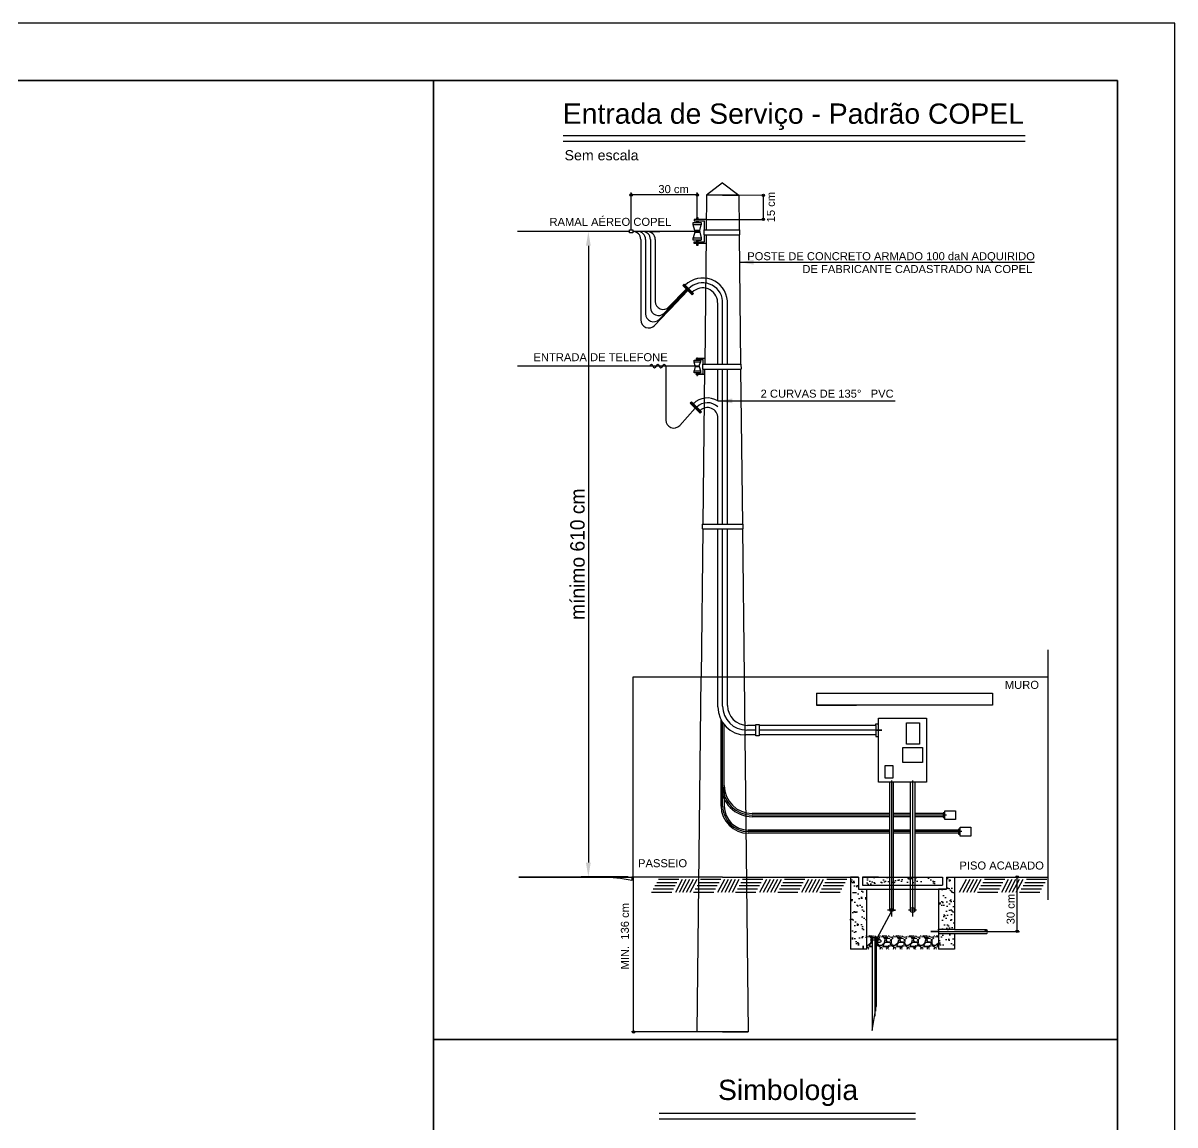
# Model space of a CAD drawing. Header units: millimetres. Extents: x 0 to 594, y 0 to 420.
# Drawn here: x 393.7 to 594, y 228.4 to 420 of the extents above; entities that cross this region are included whole.
import ezdxf
from ezdxf.enums import TextEntityAlignment as Align

# ---------------------------------------------------------------- set-up
doc = ezdxf.new("R2010")
doc.units = ezdxf.units.MM
doc.layers.add('linha 1', color=2, linetype='Continuous')
doc.layers.add('linha 2', color=7, linetype='Continuous')
doc.styles.add('style1', font='ARIAL.TTF')
doc.dimstyles.new('ISO-25', dxfattribs={"dimtxt": 2.5, "dimasz": 2.5, "dimexe": 1.25, "dimexo": 0.625, "dimtad": 1, "dimtxsty": 'Standard', "dimcen": 2.5, "dimadec": 0, "dimazin": 0, "dimtfac": 1, "dimtmove": 0, "dimatfit": 3, "dimfxl": 1, "dimarcsym": 0})

# ---------------------------------------------------------------- blocks, each defined once
blk = doc.blocks.new('*D1')
at = {"layer": 'Defpoints', "color": 0, "transparency": 16777216}
for p in [(499.18, 383.76), (492.02, 271.49), (499.55, 271.49)]:
    blk.add_point(p, dxfattribs=at)
at = {"layer": 'linha 2', "color": 0, "lineweight": -2, "transparency": 16777216}
for p, q in [((498.56, 383.76), (490.77, 383.76)), ((492.02, 381.26), (492.02, 273.99)), ((498.92, 271.49), (490.77, 271.49))]:
    blk.add_line(p, q, dxfattribs=at)
at = {"layer": 'linha 2', "color": 0, "transparency": 16777216}
for points in [[(491.6, 381.26), (492.43, 381.26), (492.02, 383.76)], [(491.6, 273.99), (492.43, 273.99), (492.02, 271.49)]]:
    blk.add_solid(points, dxfattribs=at)
at = {"layer": 'linha 2', "color": 0, "lineweight": -3, "transparency": 16777216, "insert": (490.14, 327.62), "char_height": 2.5, "attachment_point": 5, "rotation": 90}
blk.add_mtext('mínimo 610 cm', dxfattribs=at)

msp = doc.modelspace()

# ---------------------------------------------------------------- hatches: boundary and pattern name
at = {"layer": 'linha 1'}
for points in [[(508.652, 374.607), (508.416, 374.37), (510.045, 372.727), (510.288, 372.97)], [(510.271, 353.777), (509.976, 354.073), (509.739, 353.865), (511.455, 352.135), (511.685, 352.364), (511.452, 352.597)]]:
    msp.add_hatch(color=256, dxfattribs=at).paths.add_polyline_path(points)
h = msp.add_hatch(dxfattribs=at)
h.set_pattern_fill('AR-SAND', color=256, scale=0.069579, style=0)
h.set_pattern_definition([(37.5, (552.876, 262.3693), (-0.1113, 3.4053), [0, -2.6863, 0, -3.00443, 0, -2.87188]), (7.5, (552.876, 262.3693), (3.1277, 4.9876), [0, -1.4492, 0, -2.4212, 0, -0.92784]), (327.5, (550.702, 262.3693), (5.50365, 0.01), [0, -0.88365, 0, -3.18116, 0, -4.15318]), (317.5, (550.702, 262.3693), (5.3128, 1.5511), [0, -0.44183, 0, -2.0854, 0, -2.38587])])
h.paths.add_polyline_path([(555.659, 262.369), (555.659, 271.486), (554.267, 271.486), (554.267, 269.399), (552.876, 269.399), (552.876, 262.369)])
at = {"layer": 'linha 1', "lineweight": -3}
h = msp.add_hatch(dxfattribs=at)
h.set_pattern_fill('GRAVEL', color=256, scale=0.092772, style=0)
h.set_pattern_definition([(228.0128, (1295.65921, 169.55515), (-18.851311997, -21.207734036), [0.317022, -31.385274]), (184.9697, (1295.44714, 169.31951), (28.276989712, 2.356395368), [0.5440204, -53.85793]), (132.5104, (1294.90516, 169.27238), (23.564102828, -25.920557291), [0.383596, -37.9759914]), (267.2737, (1293.98616, 168.68328), (2.356401765, 47.128224783), [0.495408, -49.045283]), (292.8337, (1293.9626, 168.18843), (-11.782093437, 28.276960047), [0.4857864, -48.0928845]), (357.2737, (1294.15111, 167.74072), (-47.128224783, 2.356401765), [0.495408, -49.045283]), (37.6942, (1294.64596, 167.71715), (-30.63337532, -23.564098968), [0.655151, -64.859869]), (72.2553, (1295.16437, 168.11774), (16.494916977, 51.841078978), [0.61853, -61.23452]), (121.4296, (1295.35288, 168.70684), (-18.851300836, 30.633319934), [0.497085, -49.211438]), (175.2364, (1295.09368, 169.131), (25.92051161, -2.356389883), [0.567499, -27.807424]), (222.3974, (1294.52814, 169.17813), (-28.27694482, -25.9204982496), [0.7339, -72.65616]), (138.8141, (1296.319, 168.65972), (-16.494873475, 14.138450236), [0.2504894, -24.798546]), (171.4692, (1296.1305, 168.82466), (30.633309205, -4.71283587), [0.476554, -47.1788935]), (225, (1295.6592, 168.8954), (-5e-16, -2.3564104), [0.333246, -2.999221]), (203.1986, (1295.49427, 169.17813), (11.78209972, 4.71284466), [0.179459, -17.766419]), (291.8014, (1295.3293, 169.10743), (-2.35641365, 7.06924055), [0.253793, -12.435918]), (30.9638, (1295.42357, 168.8718), (7.06922853, 4.71282767), [0.412205, -13.327922]), (161.5651, (1295.777, 169.0839), (4.71282615, -2.3564085), [0.298065, -7.153566]), (16.3895, (1293.9626, 169.10743), (23.564132975, 7.069221288), [0.417556, -41.338146]), (70.3462, (1294.36319, 169.22525), (-9.425621725, -25.920495316), [0.3503066, -34.6802616]), (293.1986, (1295.77703, 169.55515), (-4.71284466, 11.78209972), [0.358917, -17.5869974]), (343.6105, (1295.91842, 169.22525), (-23.564132975, 7.069221288), [0.417556, -41.338146]), (339.444, (1293.9626, 167.64646), (-11.78207461, 4.71281828), [0.4026635, -19.7304974]), (294.7751, (1294.33962, 167.50507), (-11.78203253, 25.920519936), [0.337386, -33.401305]), (66.8014, (1295.8006, 167.19874), (4.71284466, 11.78209972), [0.358917, -17.5869974]), (17.354, (1295.94198, 167.52864), (-30.63335762, -9.425633773), [0.395008, -39.1056776]), (69.444, (1294.64596, 167.19874), (-4.71281828, -11.78207461), [0.201332, -19.931906]), (101.3099, (1295.6592, 167.19874), (-2.35640037, 9.4256178), [0.120154, -11.895242]), (165.9638, (1295.63565, 167.31656), (7.06924096, -2.3564079), [0.4857864, -9.229945]), (186.009, (1295.16437, 167.43438), (23.564085226, 2.356406495), [0.4501925, -44.569028]), (303.6901, (1295.4236, 168.6597), (-2.3564128, 4.71281945), [0.3398466, -8.156321]), (353.1572, (1295.61209, 168.37695), (40.059020522, -4.712845102), [0.5933306, -58.739599]), (60.9454, (1296.2012, 168.30625), (-9.425626064, -16.49484466), [0.2426065, -24.018147]), (90, (1296.319, 168.5183), (-2.356412, 2.356412), [0.141385, -2.215027]), (120.2564, (1295.11724, 167.50507), (9.425628013, -16.494875663), [0.327362, -32.408922]), (48.0128, (1294.95229, 167.78784), (18.851311997, 21.207734036), [0.6340446, -31.068272]), (0, (1295.3764, 168.2591), (2.356412, 2.356412), [0.612667, -1.743745]), (325.3048, (1295.98911, 168.25913), (-23.564079146, 16.49488555), [0.372582, -36.885548]), (254.0546, (1296.29545, 168.04705), (-2.35641801, -9.42567044), [0.343098, -16.811886]), (207.646, (1296.20119, 167.71715), (-44.771812225, -23.564134794), [0.558623, -55.3037835]), (175.4261, (1295.70634, 167.45795), (-30.633363022, 2.356400597), [0.5909853, -58.5074834]), (175.4261, (1295.70634, 167.45795), (-30.633363022, 2.356400597), [0.5909853, -58.5074834])])
h.paths.add_polyline_path([(552.876, 261.307), (542.479, 261.307), (542.223, 260.832, 0.1462336), (542.15, 260.586), (542.562, 260.586, -0.0194821), (542.597, 260.586), (542.078, 260.586), (542.078, 258.926), (552.876, 258.926)])
h.paths.add_polyline_path([(541.382, 260.906), (542.078, 260.906), (542.078, 260.586), (542.15, 260.586, -0.1462336), (542.223, 260.832), (542.479, 261.307), (540.352, 261.307), (540.352, 258.926), (541.382, 258.926)])
at = {"layer": 'linha 2'}
h = msp.add_hatch(color=256, dxfattribs=at)
h.paths.add_polyline_path([(499.462, 390.315, 0.4142136), (499.253, 390.106, 0.4142136), (499.462, 389.897)])
h.paths.add_polyline_path([(499.671, 390.106), (499.462, 390.106), (499.462, 389.897, 0.4142136)])
h.paths.add_polyline_path([(499.462, 390.315), (499.462, 390.106), (499.671, 390.106, 0.4142136)])
h.paths.add_polyline_path([(510.957, 390.106), (510.748, 390.106, 0.4142136), (510.957, 389.897)])
h.paths.add_polyline_path([(510.957, 390.315, 0.4142136), (510.748, 390.106), (510.957, 390.106)])
h.paths.add_polyline_path([(511.165, 390.106, 0.4142136), (510.957, 390.315), (510.957, 390.106), (510.957, 389.897, 0.4142136)])
h = msp.add_hatch(color=256, dxfattribs=at)
h.paths.add_polyline_path([(522.23, 390.027), (522.439, 390.026), (522.439, 389.817, 0.4142136), (522.647, 390.026, 0.9973892)])
h.paths.add_polyline_path([(522.439, 390.026), (522.23, 390.027, 0.4157458), (522.439, 389.817)])
h.paths.add_polyline_path([(522.439, 386.059, 0.4142136), (522.23, 385.85), (522.439, 385.85)], flags=17)
h.paths.add_polyline_path([(522.647, 385.85, 0.4142136), (522.439, 386.059), (522.439, 385.85), (522.23, 385.85, 1)])
h = msp.add_hatch(dxfattribs=at)
h.set_pattern_fill('AR-SAND', color=256, scale=0.139158, style=0)
h.set_pattern_definition([(37.5, (432.7074, 233.1534), (-0.22266, 6.81059), [0, -5.37262, 0, -6.00885, 0, -5.74375]), (7.5, (432.707, 233.153), (6.2555, 9.9752), [0, -2.89839, 0, -4.84243, 0, -1.85567]), (327.5, (428.36, 233.1534), (11.0073, 0.02), [0, -1.7673, 0, -6.36231, 0, -8.30635]), (317.5, (428.36, 233.153), (10.6255, 3.10224), [0, -0.88365, 0, -4.17085, 0, -4.77173])])
h.paths.add_polyline_path([(540.352, 269.399), (538.96, 269.399), (538.96, 271.486), (537.569, 271.486), (537.569, 258.926), (540.352, 258.926)])
h.paths.add_polyline_path([(555.659, 271.486), (554.267, 271.486), (554.267, 269.399), (552.876, 269.399), (552.876, 258.926), (555.659, 258.926)])
h.paths.add_polyline_path([(553.572, 271.486), (539.656, 271.486), (539.656, 270.094), (553.572, 270.094)])
h = msp.add_hatch(dxfattribs=at)
h.set_pattern_fill('AR-SAND', color=256, scale=0.03479, style=0)
h.set_pattern_definition([(37.5, (432.7074, 233.1534), (-0.055664, 1.702646), [0, -1.343155, 0, -1.502213, 0, -1.435939]), (7.5, (432.7074, 233.1534), (1.56387, 2.493802), [0, -0.724597, 0, -1.210607, 0, -0.463919]), (327.5, (431.6205, 233.1534), (2.751827, 0.005), [0, -0.441827, 0, -1.590578, 0, -2.076588]), (317.5, (431.6205, 233.1534), (2.65638, 0.77556), [0, -0.220914, 0, -1.042712, 0, -1.192934])])
h.paths.add_polyline_path([(555.659, 262.369), (552.876, 262.369), (552.876, 262.021), (555.659, 262.021)])
h.paths.add_polyline_path([(555.659, 262.021), (552.876, 262.021), (552.876, 261.674), (555.659, 261.674)], flags=17)
h.paths.add_polyline_path([(555.659, 271.486), (554.267, 271.486), (554.267, 269.399), (552.876, 269.399), (552.876, 262.369), (555.659, 262.369)])
h.paths.add_polyline_path([(540.352, 269.399), (538.96, 269.399), (538.96, 271.486), (537.569, 271.486), (537.569, 258.926), (540.352, 258.926)])
h.paths.add_polyline_path([(555.659, 271.486), (554.267, 271.486), (554.267, 269.399), (552.876, 269.399), (552.876, 258.926), (555.659, 258.926)])
h.paths.add_polyline_path([(553.572, 271.486), (539.656, 271.486), (539.656, 270.094), (553.572, 270.094)])
h = msp.add_hatch(dxfattribs=at)
h.set_pattern_fill('AR-SAND', color=256, scale=0.03479, style=0)
h.set_pattern_definition([(37.5, (552.8759, 262.3693), (-0.05566, 1.70265), [0, -1.34315, 0, -1.50221, 0, -1.43594]), (7.5, (552.876, 262.3693), (1.56387, 2.4938), [0, -0.7246, 0, -1.2106, 0, -0.46392]), (327.5, (551.789, 262.3693), (2.75183, 0.005), [0, -0.44183, 0, -1.59058, 0, -2.07659]), (317.5, (551.789, 262.3693), (2.6564, 0.77556), [0, -0.22091, 0, -1.04271, 0, -1.19293])])
h.paths.add_polyline_path([(555.659, 271.486), (554.267, 271.486), (554.267, 269.399), (552.876, 269.399), (552.876, 262.369), (555.659, 262.369)])
h = msp.add_hatch(color=256, dxfattribs=at)
h.paths.add_polyline_path([(566.782, 262.026), (566.573, 262.026), (566.365, 262.026, 1)])
h.paths.add_polyline_path([(566.573, 262.235, 0.4142136), (566.365, 262.026), (566.573, 262.026)])
h.paths.add_polyline_path([(566.573, 262.235), (566.573, 262.026), (566.782, 262.026, 0.4142136)])
h.paths.add_polyline_path([(566.365, 271.486), (566.782, 271.486, 1)])
h.paths.add_polyline_path([(566.782, 271.486), (566.573, 271.486), (566.573, 271.277, 0.4142136)])
h.paths.add_polyline_path([(566.573, 271.486), (566.365, 271.486, 0.4142136), (566.573, 271.277)])
h = msp.add_hatch(color=256, dxfattribs=at)
h.paths.add_polyline_path([(500.088, 244.54), (499.879, 244.54), (499.879, 244.749, 0.4142136), (499.67, 244.54, 1)])
h.paths.add_polyline_path([(499.879, 244.749), (499.879, 244.54), (500.088, 244.54, 0.4142136)], flags=17)

# ---------------------------------------------------------------- linework, layer by layer
for p, q in [((594, 420), (0, 420)), ((594, 0), (594, 420)), ((487.666, 399.448), (567.948, 399.448)), ((504.343, 229.426), (548.875, 229.426))]:
    msp.add_line(p, q)
at = {"color": 4}
for p, q in [((584, 410), (25, 410)), ((584, 10), (584, 410)), ((487.666, 400.448), (567.948, 400.448)), ((504.343, 230.426), (548.875, 230.426))]:
    msp.add_line(p, q, dxfattribs=at)
for points in [[(25, 410), (465.086, 410), (465.086, 163.683), (25, 163.683)], [(465.086, 410), (584, 410), (584, 243.205), (465.086, 243.205)], [(465.086, 243.205), (584, 243.205), (584, 90.351), (465.086, 90.351)]]:
    msp.add_lwpolyline(points, close=True)
at = {"layer": 'linha 1'}
for p, q in [((515.366, 392.223), (512.583, 390.048)), ((515.366, 392.223), (518.15, 390.048)), ((512.583, 390.048), (512.514, 384.023)), ((518.15, 390.048), (512.583, 390.048)), ((515.366, 390.048), (518.15, 390.048)), ((518.15, 390.048), (518.219, 384.023)), ((510.261, 384.876), (510.261, 385.294)), ((510.261, 385.294), (511.096, 385.294)), ((511.652, 384.876), (510.261, 384.876)), ((510.539, 383.902), (510.261, 384.876)), ((511.096, 385.85), (510.4, 385.85)), ((510.4, 385.85), (510.4, 385.572)), ((510.4, 385.572), (511.096, 385.572)), ((511.096, 386.129), (510.817, 386.129)), ((510.817, 386.129), (510.817, 385.85)), ((510.817, 385.572), (510.817, 385.294)), ((511.096, 385.85), (511.096, 386.129)), ((512.487, 385.85), (511.096, 385.85)), ((511.096, 385.572), (512.209, 385.572)), ((511.096, 385.572), (511.096, 385.294)), ((511.096, 385.294), (511.096, 385.572)), ((511.096, 385.294), (511.652, 385.294)), ((511.374, 383.902), (511.652, 384.876)), ((511.652, 385.294), (511.652, 384.876)), ((512.209, 384.023), (512.209, 385.572)), ((512.487, 385.85), (512.519, 385.85)), ((485.579, 383.763), (479.703, 383.763)), ((499.184, 383.763), (485.579, 383.763)), ((499.184, 383.763), (498.388, 383.763)), ((499.184, 383.485), (499.184, 384.041)), ((499.184, 384.041), (499.74, 384.041)), ((499.74, 383.485), (499.184, 383.485)), ((499.74, 384.041), (499.74, 383.485)), ((500.575, 383.763), (499.74, 383.763)), ((502.245, 383.763), (499.74, 383.763)), ((499.74, 383.763), (499.74, 383.485)), ((501.967, 383.763), (501.132, 383.763)), ((509.36, 383.763), (501.736, 383.763)), ((502.802, 383.763), (501.967, 383.763)), ((502.802, 383.763), (503.637, 383.763)), ((503.637, 383.763), (504.472, 383.763)), ((511.096, 383.763), (509.36, 383.763)), ((510.539, 383.624), (510.261, 382.65)), ((510.261, 382.232), (510.261, 382.65)), ((510.261, 382.65), (511.652, 382.65)), ((511.374, 383.902), (510.539, 383.902)), ((510.539, 383.902), (510.539, 383.624)), ((510.539, 383.624), (511.374, 383.624)), ((511.096, 383.763), (511.374, 383.763)), ((511.374, 383.624), (511.374, 383.902)), ((511.374, 383.763), (511.374, 383.624)), ((511.374, 383.624), (511.652, 382.65)), ((511.652, 382.65), (511.652, 382.232)), ((512.124, 384.023), (518.303, 384.023)), ((512.124, 383.188), (512.124, 384.023)), ((512.124, 383.188), (518.313, 383.188)), ((512.209, 381.954), (512.209, 383.188)), ((512.504, 383.188), (512.246, 360.648)), ((518.228, 383.188), (518.487, 360.648)), ((518.303, 384.023), (518.313, 383.188)), ((501.132, 382.371), (501.132, 368.367)), ((501.967, 382.371), (501.967, 369.443)), ((502.802, 382.371), (502.802, 374.003)), ((503.637, 382.371), (503.637, 371.594)), ((511.652, 382.232), (510.261, 382.232)), ((510.4, 381.676), (510.4, 381.954)), ((510.4, 381.954), (511.096, 381.954)), ((511.096, 381.676), (510.4, 381.676)), ((510.817, 382.232), (510.817, 381.954)), ((510.817, 381.676), (510.817, 381.397)), ((510.817, 381.676), (510.817, 381.397)), ((510.817, 381.397), (511.096, 381.397)), ((511.096, 381.954), (511.096, 382.232)), ((511.096, 381.954), (511.096, 382.232)), ((511.096, 382.232), (511.652, 382.232)), ((511.096, 381.954), (512.209, 381.954)), ((512.455, 381.676), (511.096, 381.676)), ((511.096, 381.397), (511.096, 381.676)), ((508.652, 374.607), (508.416, 374.37)), ((510.288, 372.97), (508.652, 374.607)), ((502.802, 374.003), (502.802, 370.519)), ((509.308, 373.457), (503.53, 367.406)), ((509.208, 373.553), (504.365, 368.482)), ((509.107, 373.649), (505.2, 369.558)), ((509.006, 373.745), (506.035, 370.633)), ((509.308, 373.457), (506.254, 370.258)), ((510.045, 372.727), (508.416, 374.37)), ((510.288, 372.97), (510.045, 372.727)), ((514.531, 371.033), (514.472, 371.696)), ((514.531, 360.648), (514.531, 371.033)), ((515.366, 360.648), (515.366, 371.664)), ((516.201, 360.648), (516.201, 371.664)), ((510.389, 361.022), (510.389, 361.37)), ((510.389, 361.37), (511.015, 361.37)), ((511.502, 361.022), (510.389, 361.022)), ((510.598, 360.396), (510.389, 361.022)), ((512.128, 361.649), (510.737, 361.649)), ((510.737, 361.649), (510.737, 361.509)), ((510.737, 361.649), (510.876, 361.649)), ((510.737, 361.509), (511.989, 361.509)), ((510.876, 361.649), (510.876, 361.788)), ((510.876, 361.788), (511.015, 361.788)), ((510.876, 361.509), (510.876, 361.37)), ((511.015, 361.788), (511.015, 361.649)), ((511.015, 361.509), (511.015, 361.37)), ((511.015, 361.509), (511.015, 361.37)), ((511.015, 361.37), (511.502, 361.37)), ((511.294, 360.396), (511.502, 361.022)), ((511.502, 361.37), (511.502, 361.022)), ((511.892, 360.648), (516.201, 360.648)), ((511.892, 359.813), (511.892, 360.648)), ((511.989, 360.648), (511.989, 361.509)), ((512.128, 361.649), (512.15, 361.649)), ((516.201, 360.648), (518.552, 360.648)), ((518.552, 360.648), (518.561, 359.813)), ((489.244, 360.327), (479.703, 360.327)), ((509.208, 360.327), (489.244, 360.327)), ((503.246, 360.327), (502.967, 360.327)), ((503.802, 360.327), (503.524, 360.327)), ((504.359, 360.327), (504.081, 360.327)), ((504.915, 360.327), (504.637, 360.327)), ((505.472, 360.327), (505.194, 360.327)), ((505.472, 360.327), (505.472, 350.959)), ((511.015, 360.327), (509.208, 360.327)), ((510.598, 360.257), (510.389, 359.492)), ((510.389, 359.144), (510.389, 359.492)), ((510.389, 359.492), (511.502, 359.492)), ((511.502, 359.144), (510.389, 359.144)), ((510.598, 360.327), (510.598, 360.396)), ((510.598, 360.396), (510.598, 360.257)), ((510.598, 360.396), (511.294, 360.396)), ((511.294, 360.327), (510.598, 360.327)), ((510.598, 360.257), (511.294, 360.257)), ((510.737, 358.865), (510.737, 359.005)), ((510.737, 359.005), (511.989, 359.005)), ((510.737, 359.005), (510.876, 359.005)), ((512.107, 358.865), (510.737, 358.865)), ((511.096, 358.738), (510.817, 358.738)), ((510.876, 359.144), (510.876, 359.005)), ((510.876, 358.865), (510.876, 358.726)), ((510.876, 358.726), (511.015, 358.726)), ((511.015, 360.327), (511.294, 360.327)), ((511.015, 359.005), (511.015, 359.144)), ((511.015, 359.005), (511.015, 359.144)), ((511.015, 359.005), (511.015, 359.144)), ((511.015, 359.144), (511.502, 359.144)), ((511.015, 359.144), (511.015, 359.005)), ((511.015, 358.726), (511.015, 358.865)), ((511.294, 360.257), (511.294, 360.396)), ((511.294, 360.327), (511.294, 360.257)), ((511.294, 360.257), (511.502, 359.492)), ((511.502, 359.492), (511.502, 359.144)), ((511.892, 359.813), (516.201, 359.813)), ((512.236, 359.813), (511.927, 332.871)), ((511.989, 359.005), (511.989, 359.813)), ((514.531, 354.29), (514.531, 359.813)), ((515.366, 332.871), (515.366, 359.813)), ((516.201, 359.813), (518.561, 359.813)), ((516.201, 332.871), (516.201, 359.813)), ((518.497, 359.813), (518.806, 332.871)), ((510.597, 353), (507.894, 350.024)), ((509.976, 354.073), (509.739, 353.865)), ((511.455, 352.135), (509.739, 353.865)), ((510.271, 353.777), (509.976, 354.073)), ((511.452, 352.597), (510.271, 353.777)), ((511.452, 352.597), (511.685, 352.364)), ((511.685, 352.364), (511.455, 352.135)), ((514.531, 332.871), (514.531, 351.321)), ((515.366, 332.871), (515.366, 344.274)), ((511.802, 332.871), (514.531, 332.871)), ((514.531, 332.871), (518.884, 332.871)), ((511.917, 332.036), (511.622, 306.276)), ((511.917, 332.036), (516.201, 332.036)), ((514.531, 323.93), (514.531, 332.036)), ((515.366, 301.202), (515.366, 332.036)), ((515.366, 328.593), (515.366, 332.036)), ((516.201, 301.335), (516.201, 332.036)), ((516.201, 328.726), (516.201, 332.036)), ((516.201, 332.036), (518.815, 332.036)), ((518.815, 332.036), (519.111, 306.276)), ((514.531, 301.069), (514.531, 323.93)), ((571.964, 267.517), (571.964, 311.022)), ((499.817, 271.486), (499.817, 306.276)), ((499.817, 306.276), (571.964, 306.276)), ((510.913, 244.54), (511.622, 306.276)), ((519.111, 306.276), (519.819, 244.54)), ((531.677, 303.442), (562.26, 303.442)), ((531.677, 303.442), (531.677, 301.355)), ((562.26, 303.442), (562.26, 301.355)), ((562.26, 301.355), (531.677, 301.355)), ((531.677, 301.355), (538.635, 301.355)), ((562.26, 301.355), (555.302, 301.355)), ((515.088, 283.829), (515.088, 298.808)), ((542.439, 288.005), (542.439, 299.138)), ((542.439, 299.138), (550.789, 299.138)), ((550.789, 299.138), (550.789, 288.005)), ((515.366, 283.829), (515.366, 298.342)), ((515.645, 287.396), (515.645, 297.97)), ((521.133, 297.027), (519.541, 297.027)), ((521.133, 297.856), (519.68, 297.856)), ((521.133, 297.856), (521.133, 297.995)), ((521.133, 297.995), (521.69, 297.995)), ((521.133, 296.198), (521.133, 297.856)), ((521.69, 297.995), (521.69, 296.198)), ((542.022, 297.856), (521.69, 297.856)), ((541.39, 297.027), (521.69, 297.027)), ((543.05, 297.027), (541.39, 297.027)), ((542.022, 297.856), (542.022, 298.135)), ((542.022, 298.135), (542.439, 298.135)), ((542.022, 297.856), (542.022, 296.198)), ((542.022, 297.027), (543.05, 297.027)), ((521.133, 296.198), (519.402, 296.198)), ((521.133, 296.059), (521.133, 296.198)), ((521.69, 296.059), (521.133, 296.059)), ((542.022, 296.198), (521.69, 296.198)), ((521.69, 296.198), (521.69, 296.059)), ((542.022, 296.198), (542.022, 295.92)), ((542.022, 295.92), (542.439, 295.92)), ((515.645, 287.396), (515.645, 283.829)), ((550.789, 288.005), (542.439, 288.005)), ((544.436, 265.74), (544.436, 288.005)), ((544.714, 288.284), (544.714, 266.157)), ((544.992, 288.005), (544.992, 265.74)), ((547.967, 288.005), (547.967, 265.74)), ((548.384, 288.284), (548.384, 266.157)), ((548.801, 288.005), (548.801, 265.74)), ((544.436, 282.525), (520.515, 282.525)), ((547.967, 282.525), (544.992, 282.525)), ((553.715, 282.525), (548.801, 282.525)), ((553.993, 282.664), (553.715, 282.664)), ((553.715, 282.664), (553.715, 281.969)), ((553.993, 282.525), (553.993, 282.664)), ((544.436, 282.247), (520.515, 282.247)), ((544.436, 281.969), (520.515, 281.969)), ((547.967, 282.247), (544.992, 282.247)), ((547.967, 281.969), (544.992, 281.969)), ((554.277, 282.247), (548.801, 282.247)), ((553.715, 281.969), (548.801, 281.969)), ((553.715, 281.969), (553.715, 281.829)), ((553.715, 281.829), (553.993, 281.829)), ((553.993, 281.829), (553.993, 281.829)), ((544.436, 279.654), (519.819, 279.654)), ((544.436, 279.376), (519.819, 279.376)), ((544.436, 279.098), (519.819, 279.098)), ((547.967, 279.654), (544.992, 279.654)), ((547.967, 279.376), (544.992, 279.376)), ((547.967, 279.098), (544.992, 279.098)), ((556.367, 279.654), (548.801, 279.654)), ((556.926, 279.376), (548.801, 279.376)), ((556.367, 279.098), (548.801, 279.098)), ((556.645, 279.793), (556.367, 279.793)), ((556.367, 279.793), (556.367, 278.958)), ((556.367, 278.958), (556.506, 278.958)), ((556.506, 278.958), (556.645, 278.958)), ((556.645, 279.654), (556.645, 279.793)), ((556.645, 278.958), (556.645, 278.958)), ((499.817, 271.486), (499.549, 271.486)), ((499.549, 271.486), (499.549, 270.865)), ((511.192, 271.486), (499.817, 271.486)), ((515.366, 271.486), (511.192, 271.486)), ((515.366, 271.486), (519.541, 271.486)), ((519.541, 271.486), (538.96, 271.486)), ((538.96, 271.486), (537.569, 271.486)), ((537.569, 271.486), (537.569, 258.926)), ((538.96, 271.486), (538.96, 269.399)), ((542.439, 271.486), (539.656, 271.486)), ((539.656, 271.486), (539.656, 270.094)), ((539.656, 271.486), (553.572, 271.486)), ((550.789, 271.486), (553.572, 271.486)), ((553.572, 271.486), (553.572, 270.094)), ((554.267, 271.486), (554.267, 269.399)), ((554.267, 271.486), (571.964, 271.486)), ((554.267, 271.486), (555.659, 271.486)), ((555.659, 271.486), (555.659, 262.369)), ((538.96, 269.399), (554.267, 269.399)), ((538.96, 269.399), (540.352, 269.399)), ((539.656, 270.094), (553.572, 270.094)), ((540.352, 269.399), (540.352, 258.926)), ((554.267, 269.399), (552.876, 269.399)), ((552.876, 269.399), (552.876, 258.926)), ((542.223, 260.832), (544.714, 265.462)), ((545.41, 265.74), (544.018, 265.74)), ((544.714, 266.157), (544.714, 264.627)), ((544.714, 265.74), (545.41, 265.74)), ((549.08, 265.74), (547.688, 265.74)), ((548.384, 266.157), (548.384, 264.627)), ((555.659, 262.369), (552.876, 262.369)), ((552.876, 262.369), (552.876, 261.674)), ((555.659, 262.369), (561.17, 262.369)), ((561.17, 262.367), (561.17, 262.369)), ((541.04, 260.586), (542.597, 260.586)), ((541.382, 260.906), (542.078, 260.906)), ((541.382, 260.906), (541.382, 244.77)), ((542.078, 260.906), (541.8, 260.906)), ((541.8, 260.906), (541.8, 247.258)), ((542.078, 260.906), (541.939, 260.906)), ((541.939, 260.906), (541.944, 248.17)), ((542.078, 260.906), (542.078, 248.981)), ((552.876, 262.021), (551.556, 262.021)), ((551.556, 262.021), (551.556, 262.021)), ((551.556, 262.021), (561.112, 262.021)), ((552.876, 261.674), (555.659, 261.674)), ((555.659, 261.674), (555.659, 258.926)), ((555.659, 261.674), (561.229, 261.674)), ((561.199, 262.026), (561.197, 262.047)), ((540.352, 258.926), (537.569, 258.926)), ((555.659, 258.926), (552.876, 258.926)), ((541.382, 244.77), (542.078, 248.981)), ((519.819, 244.54), (510.913, 244.54)), ((515.366, 244.54), (517.454, 244.54)), ((517.454, 244.54), (519.541, 244.54)), ((519.541, 244.54), (519.819, 244.54))]:
    msp.add_line(p, q, dxfattribs=at)
at = {"layer": 'linha 1', "lineweight": -3}
for p, q in [((511.802, 332.872), (511.793, 332.037)), ((518.884, 332.872), (518.894, 332.037)), ((511.917, 332.036), (511.793, 332.037)), ((518.894, 332.037), (518.815, 332.036)), ((494.388, 271.486), (479.942, 271.486)), ((479.942, 271.486), (499.549, 271.486))]:
    msp.add_line(p, q, dxfattribs=at)
at = {"layer": 'linha 1'}
for points in [[(547.32, 298.287), (549.614, 298.287), (549.614, 294.591), (547.32, 294.591)], [(546.665, 293.983), (550.129, 293.983), (550.129, 291.41), (546.665, 291.41)], [(543.622, 290.896), (544.933, 290.896), (544.933, 288.65), (543.622, 288.65)], [(553.993, 283.02), (555.835, 283.02), (555.835, 281.474), (553.993, 281.474)], [(556.645, 280.149), (558.487, 280.149), (558.487, 278.603), (556.645, 278.603)]]:
    msp.add_lwpolyline(points, close=True, dxfattribs=at)
for centre, radius in [((544.714, 265.74), 0.278), ((548.384, 265.74), 0.417), ((561.183, 262.207), 0.16)]:
    msp.add_circle(centre, radius, dxfattribs=at)
for centre, radius, start, end in [((499.74, 382.371), 1.392, 0, 90), ((500.575, 382.371), 1.392, 0, 90), ((501.41, 382.371), 1.392, 0, 90), ((502.245, 382.371), 1.392, 0, 90), ((511.91, 371.349), 4.303, 4.20452, 135), ((511.91, 371.349), 3.471, 5.21507, 135), ((511.91, 371.349), 2.585, 2.56832, 135), ((504.194, 370.519), 1.392, 180, 316.31891), ((505.029, 371.594), 1.392, 180, 316.31891), ((503.359, 369.443), 1.392, 180, 316.31891), ((502.524, 368.367), 1.392, 180, 316.31891), ((502.967, 360.327), 0.278, 0, 180), ((504.081, 360.327), 0.278, 0, 180), ((505.194, 360.327), 0.278, 0, 180), ((503.524, 360.327), 0.278, 180, 0), ((504.637, 360.327), 0.278, 180, 0), ((512.728, 351.321), 3.474, 58.71622, 135), ((512.728, 351.321), 2.639, 46.87561, 135), ((512.728, 351.321), 1.804, 0, 135), ((506.864, 350.959), 1.392, 180, 317.74508), ((519.402, 301.069), 4.871, 180, 270), ((519.541, 301.202), 4.175, 180, 270), ((519.68, 301.335), 3.479, 180, 270), ((520.515, 287.396), 5.427, 180, 270), ((520.515, 287.396), 5.149, 180, 270), ((520.515, 287.396), 4.871, 180, 270), ((519.819, 283.829), 4.731, 180, 270), ((519.819, 283.829), 4.453, 180, 270), ((519.819, 283.829), 4.175, 180, 270), ((542.597, 260.586), 0.447, 146.72159, 305.06202), ((542.58, 260.14), 0.447, 47.42542, 92.2322), ((542.756, 260.358), 0.168, 305.35003, 41.44713), ((561.215, 261.846), 0.181, 252.55763, 94.9232)]:
    msp.add_arc(centre, radius, start, end, dxfattribs=at)
at = {"layer": 'linha 1', "lineweight": -3}
msp.add_arc((493.336, 240.978), 30.526, 78.25461, 88.02486, dxfattribs=at)
at = {"layer": 'linha 2'}
for p, q in [((499.462, 390.384), (499.462, 390.523)), ((510.957, 390.384), (510.957, 390.523)), ((499.462, 384.041), (499.462, 390.384)), ((499.462, 390.384), (499.462, 390.106)), ((510.957, 390.106), (499.462, 390.106)), ((510.957, 386.129), (510.957, 390.384)), ((510.957, 390.384), (510.957, 390.106)), ((522.439, 390.026), (518.15, 390.048)), ((522.439, 385.85), (522.439, 390.026)), ((512.519, 385.85), (522.439, 385.85)), ((499.879, 244.54), (499.879, 271.486)), ((507.419, 270.484), (503.901, 270.484)), ((507.719, 271.04), (504.202, 271.04)), ((508.352, 271.04), (507.148, 268.814)), ((508.352, 271.04), (507.148, 268.814)), ((508.985, 271.04), (507.781, 268.814)), ((508.985, 271.04), (507.781, 268.814)), ((509.618, 271.04), (508.414, 268.814)), ((510.251, 271.04), (509.047, 268.814)), ((510.883, 271.04), (509.68, 268.814)), ((514.733, 270.484), (511.215, 270.484)), ((515.034, 271.04), (511.516, 271.04)), ((515.667, 271.04), (514.463, 268.814)), ((515.667, 271.04), (514.463, 268.814)), ((516.299, 271.04), (515.096, 268.814)), ((516.299, 271.04), (515.096, 268.814)), ((516.932, 271.04), (515.728, 268.814)), ((517.565, 271.04), (516.361, 268.814)), ((518.198, 271.04), (516.994, 268.814)), ((522.047, 270.484), (518.53, 270.484)), ((522.348, 271.04), (518.831, 271.04)), ((522.981, 271.04), (521.777, 268.814)), ((522.981, 271.04), (521.777, 268.814)), ((523.614, 271.04), (522.41, 268.814)), ((523.614, 271.04), (522.41, 268.814)), ((524.247, 271.04), (523.043, 268.814)), ((524.879, 271.04), (523.676, 268.814)), ((525.512, 271.04), (524.308, 268.814)), ((529.362, 270.484), (525.844, 270.484)), ((529.663, 271.04), (526.145, 271.04)), ((530.295, 271.04), (529.092, 268.814)), ((530.295, 271.04), (529.092, 268.814)), ((530.928, 271.04), (529.725, 268.814)), ((530.928, 271.04), (529.725, 268.814)), ((531.561, 271.04), (530.357, 268.814)), ((532.194, 271.04), (530.99, 268.814)), ((532.827, 271.04), (531.623, 268.814)), ((536.676, 270.484), (533.158, 270.484)), ((536.977, 271.04), (533.459, 271.04)), ((557.714, 271.04), (556.51, 268.814)), ((557.714, 271.04), (556.51, 268.814)), ((558.347, 271.04), (557.143, 268.814)), ((558.347, 271.04), (557.143, 268.814)), ((558.979, 271.04), (557.776, 268.814)), ((559.612, 271.04), (558.408, 268.814)), ((560.245, 271.04), (559.041, 268.814)), ((564.095, 270.484), (560.577, 270.484)), ((564.396, 271.04), (560.878, 271.04)), ((565.028, 271.04), (563.825, 268.814)), ((565.028, 271.04), (563.825, 268.814)), ((565.661, 271.04), (564.457, 268.814)), ((565.661, 271.04), (564.457, 268.814)), ((566.294, 271.04), (565.09, 268.814)), ((566.927, 271.04), (565.723, 268.814)), ((567.559, 271.04), (566.356, 268.814)), ((566.573, 262.026), (566.573, 271.486)), ((571.409, 270.484), (567.891, 270.484)), ((571.71, 271.04), (568.192, 271.04)), ((506.516, 268.814), (502.998, 268.814)), ((506.817, 269.37), (503.299, 269.37)), ((507.118, 269.927), (503.6, 269.927)), ((513.83, 268.814), (510.312, 268.814)), ((514.131, 269.37), (510.613, 269.37)), ((514.432, 269.927), (510.914, 269.927)), ((521.145, 268.814), (517.627, 268.814)), ((521.445, 269.37), (517.928, 269.37)), ((521.746, 269.927), (518.229, 269.927)), ((528.459, 268.814), (524.941, 268.814)), ((528.76, 269.37), (525.242, 269.37)), ((529.061, 269.927), (525.543, 269.927)), ((535.773, 268.814), (532.256, 268.814)), ((536.074, 269.37), (532.557, 269.37)), ((536.375, 269.927), (532.857, 269.927)), ((563.192, 268.814), (559.674, 268.814)), ((563.493, 269.37), (559.975, 269.37)), ((563.794, 269.927), (560.276, 269.927)), ((570.506, 268.814), (566.988, 268.814)), ((570.807, 269.37), (567.289, 269.37)), ((571.108, 269.927), (567.59, 269.927)), ((561.199, 262.026), (566.573, 262.026)), ((566.573, 262.026), (567.001, 262.026)), ((499.879, 244.54), (499.517, 244.54)), ((519.541, 244.54), (499.879, 244.54))]:
    msp.add_line(p, q, dxfattribs=at)
for centre in [(499.462, 390.106), (510.957, 390.106), (522.439, 390.026), (522.439, 385.85), (566.573, 271.486), (566.573, 262.026), (499.879, 244.54)]:
    msp.add_circle(centre, 0.209, dxfattribs=at)

# ---------------------------------------------------------------- texts
at = {"lineweight": -3, "style": 'style1'}
for s, height, p in [('Entrada de Serviço - Padrão COPEL', 3.52417, (527.664, 403.795)), ('Sem escala', 1.7621, (494.316, 397.041)), ('Simbologia', 3.5242, (526.738, 234.027))]:
    msp.add_text(s, height=height, dxfattribs=at).set_placement(p, align=Align.MIDDLE)
at = {"layer": 'linha 2', "style": 'style1'}
for s, height, p in [('30 cm', 1.3916, (504.191, 390.424)), ('RAMAL AÉREO COPEL', 1.39158, (485.255, 384.728)), ('POSTE DE CONCRETO ARMADO 100 daN ADQUIRIDO', 1.39158, (519.641, 378.756)), ('            DE FABRICANTE CADASTRADO NA COPEL', 1.39158, (522.741, 376.521)), ('ENTRADA DE TELEFONE', 1.39158, (482.477, 361.192)), ('2 CURVAS DE 135%%d   PVC', 1.39158, (521.961, 354.853)), ('MURO', 1.3916, (564.426, 304.207)), ('PASSEIO', 1.3916, (500.654, 273.188)), ('PISO ACABADO', 1.39158, (556.522, 272.788))]:
    msp.add_text(s, height=height, dxfattribs=at).set_placement(p)
for s, height, p in [('15 cm', 1.3916, (524.44, 385.339)), ('30 cm', 1.3916, (566.126, 263.259)), ('MIN.  136 cm', 1.39158, (499.063, 255.404))]:
    msp.add_text(s, height=height, rotation=90, dxfattribs=at).set_placement(p)

# ---------------------------------------------------------------- dimensions: what is measured, and where the dimension line sits
at = {"layer": 'linha 2', "lineweight": -3}
dim = msp.add_linear_dim(base=(492.018, 271.486), p1=(499.184, 383.763), p2=(499.549, 271.486), angle=90, text='mínimo 610 cm', dimstyle='ISO-25', dxfattribs=at)
dim.commit()
dim.dimension.update_dxf_attribs({"geometry": '*D1', "text_midpoint": (490.143, 327.625)})

# ---------------------------------------------------------------- leaders
at = {"layer": 'linha 2'}
for points in [[(518.283, 378.408), (569.608, 378.408)], [(514.531, 354.29), (545.367, 354.29)]]:
    msp.add_leader(points, dimstyle='ISO-25', override={"dimgap": 0.625, "dimtad": 0}, dxfattribs=at)

doc.saveas('drawing.dxf')
